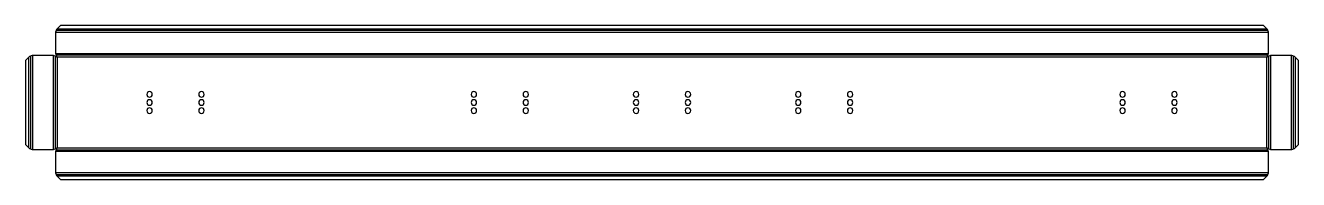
# Model space of a CAD drawing. Header units: millimetres. Extents: x -22 to 763, y 0 to 95.
import ezdxf

# ---------------------------------------------------------------- set-up
doc = ezdxf.new("R2010")
doc.units = ezdxf.units.MM

msp = doc.modelspace()

# ---------------------------------------------------------------- linework, layer by layer
at = {"layer": 'BEND'}
for p, q in [((744.57, 91.92), (-2.71, 91.92)), ((-18.46, 76.16), (-18.46, 18.89)), ((-3.2, 76.16), (-3.2, 18.89)), ((744.57, 76.65), (-2.71, 76.65)), ((745.06, 18.89), (745.06, 76.16)), ((760.32, 18.89), (760.32, 76.16)), ((-2.71, 18.39), (744.57, 18.39)), ((-2.71, 3.13), (744.57, 3.13))]:
    msp.add_line(p, q, dxfattribs=at)
at = {"layer": 'BEND_EXTENT'}
for p, q in [((744.86, 90.79), (-3, 90.79)), ((-2, 93.05), (743.86, 93.05)), ((-19.59, 19.59), (-19.59, 75.45)), ((-17.33, 76.45), (-17.33, 18.59)), ((-4.33, 18.59), (-4.33, 76.45)), ((-3, 77.79), (744.86, 77.79)), ((-2.07, 75.45), (-2.07, 19.59)), ((743.86, 75.52), (-2, 75.52)), ((743.93, 19.59), (743.93, 75.45)), ((746.19, 76.45), (746.19, 18.59)), ((759.19, 18.59), (759.19, 76.45)), ((761.45, 75.45), (761.45, 19.59)), ((744.86, 17.26), (-3, 17.26)), ((-2, 19.52), (743.86, 19.52)), ((-3, 4.26), (744.86, 4.26)), ((743.86, 2), (-2, 2))]:
    msp.add_line(p, q, dxfattribs=at)
at = {"layer": 'INTERIOR_PROFILES', "extrusion": (0, 0, -1)}
for centre in [(-54.93, 52.52), (-54.93, 47.52), (-86.93, 52.52), (-86.93, 47.52), (-254.93, 52.52), (-254.93, 47.52), (-286.93, 52.52), (-286.93, 47.52), (-354.93, 52.52), (-354.93, 47.52), (-386.93, 52.52), (-386.93, 47.52), (-454.93, 52.52), (-454.93, 47.52), (-486.93, 52.52), (-486.93, 47.52), (-654.93, 52.52), (-654.93, 47.52), (-686.93, 52.52), (-686.93, 47.52), (-54.93, 42.52), (-86.93, 42.52), (-254.93, 42.52), (-286.93, 42.52), (-354.93, 42.52), (-386.93, 42.52), (-454.93, 42.52), (-486.93, 42.52), (-654.93, 42.52), (-686.93, 42.52)]:
    msp.add_circle(centre, 1.7, dxfattribs=at)
at = {"layer": 'OUTER_PROFILES'}
for p, q in [((0, 95.05), (-2, 93.05)), ((741.86, 95.05), (0, 95.05)), ((743.86, 93.05), (741.86, 95.05)), ((-3, 90.79), (-3, 77.79)), ((744.86, 77.79), (744.86, 90.79)), ((-19.59, 75.45), (-21.59, 73.45)), ((-21.59, 73.45), (-21.59, 21.59)), ((-4.33, 76.45), (-17.33, 76.45)), ((-2, 75.52), (-2.07, 75.45)), ((743.93, 75.45), (743.86, 75.52)), ((759.19, 76.45), (746.19, 76.45)), ((763.45, 73.45), (761.45, 75.45)), ((763.45, 21.59), (763.45, 73.45)), ((-21.59, 21.59), (-19.59, 19.59)), ((-17.33, 18.59), (-4.33, 18.59)), ((-3, 17.26), (-3, 4.26)), ((-2.07, 19.59), (-2, 19.52)), ((743.86, 19.52), (743.93, 19.59)), ((744.86, 4.26), (744.86, 17.26)), ((746.19, 18.59), (759.19, 18.59)), ((761.45, 19.59), (763.45, 21.59)), ((-2, 2), (0, 0)), ((0, 0), (741.86, 0)), ((741.86, 0), (743.86, 2))]:
    msp.add_line(p, q, dxfattribs=at)
for points, knots in [([(-2, 93.05), (-2.49, 92.34), (-2.95, 91.63), (-3, 90.93), (-3, 90.88), (-3, 90.83), (-3, 90.79)], [1.570796, 1.570796, 1.570796, 1.570796, 3.043762, 3.043762, 3.043762, 3.141593, 3.141593, 3.141593, 3.141593]), ([(744.86, 90.79), (744.86, 90.83), (744.86, 90.88), (744.85, 90.93), (744.81, 91.63), (744.35, 92.34), (743.86, 93.05)], [-3.141593, -3.141593, -3.141593, -3.141593, -3.043762, -3.043762, -3.043762, -1.570796, -1.570796, -1.570796, -1.570796]), ([(-17.33, 76.45), (-17.38, 76.45), (-17.43, 76.45), (-17.47, 76.45), (-18.18, 76.4), (-18.89, 75.94), (-19.59, 75.45)], [-3.141593, -3.141593, -3.141593, -3.141593, -3.043762, -3.043762, -3.043762, -1.570796, -1.570796, -1.570796, -1.570796]), ([(-2.07, 75.45), (-2.12, 75.49), (-2.16, 75.52), (-2.21, 75.55), (-2.92, 76.04), (-3.63, 76.45), (-4.33, 76.45)], [1.570796, 1.570796, 1.570796, 1.570796, 1.668627, 1.668627, 1.668627, 3.141593, 3.141593, 3.141593, 3.141593]), ([(-3, 77.79), (-3, 77.08), (-2.59, 76.37), (-2.1, 75.66), (-2.07, 75.62), (-2.03, 75.57), (-2, 75.52)], [-3.141593, -3.141593, -3.141593, -3.141593, -1.668627, -1.668627, -1.668627, -1.570796, -1.570796, -1.570796, -1.570796]), ([(743.86, 75.52), (743.89, 75.57), (743.92, 75.62), (743.96, 75.66), (744.44, 76.37), (744.86, 77.08), (744.86, 77.79)], [1.570796, 1.570796, 1.570796, 1.570796, 1.668627, 1.668627, 1.668627, 3.141593, 3.141593, 3.141593, 3.141593]), ([(746.19, 76.45), (745.48, 76.45), (744.78, 76.04), (744.07, 75.55), (744.02, 75.52), (743.98, 75.49), (743.93, 75.45)], [-3.141593, -3.141593, -3.141593, -3.141593, -1.668627, -1.668627, -1.668627, -1.570796, -1.570796, -1.570796, -1.570796]), ([(761.45, 75.45), (760.75, 75.94), (760.04, 76.4), (759.33, 76.45), (759.29, 76.45), (759.24, 76.45), (759.19, 76.45)], [1.570796, 1.570796, 1.570796, 1.570796, 3.043762, 3.043762, 3.043762, 3.141593, 3.141593, 3.141593, 3.141593]), ([(-19.59, 19.59), (-18.89, 19.1), (-18.18, 18.65), (-17.47, 18.6), (-17.43, 18.6), (-17.38, 18.59), (-17.33, 18.59)], [1.570796, 1.570796, 1.570796, 1.570796, 3.043762, 3.043762, 3.043762, 3.141593, 3.141593, 3.141593, 3.141593]), ([(-4.33, 18.59), (-3.63, 18.59), (-2.92, 19.01), (-2.21, 19.5), (-2.16, 19.53), (-2.12, 19.56), (-2.07, 19.59)], [-3.141593, -3.141593, -3.141593, -3.141593, -1.668627, -1.668627, -1.668627, -1.570796, -1.570796, -1.570796, -1.570796]), ([(-2, 19.52), (-2.03, 19.48), (-2.07, 19.43), (-2.1, 19.38), (-2.59, 18.68), (-3, 17.97), (-3, 17.26)], [1.570796, 1.570796, 1.570796, 1.570796, 1.668627, 1.668627, 1.668627, 3.141593, 3.141593, 3.141593, 3.141593]), ([(744.86, 17.26), (744.86, 17.97), (744.44, 18.68), (743.96, 19.38), (743.92, 19.43), (743.89, 19.48), (743.86, 19.52)], [-3.141593, -3.141593, -3.141593, -3.141593, -1.668627, -1.668627, -1.668627, -1.570796, -1.570796, -1.570796, -1.570796]), ([(743.93, 19.59), (743.98, 19.56), (744.02, 19.53), (744.07, 19.5), (744.78, 19.01), (745.48, 18.59), (746.19, 18.59)], [1.570796, 1.570796, 1.570796, 1.570796, 1.668627, 1.668627, 1.668627, 3.141593, 3.141593, 3.141593, 3.141593]), ([(759.19, 18.59), (759.24, 18.59), (759.29, 18.6), (759.33, 18.6), (760.04, 18.65), (760.75, 19.1), (761.45, 19.59)], [-3.141593, -3.141593, -3.141593, -3.141593, -3.043762, -3.043762, -3.043762, -1.570796, -1.570796, -1.570796, -1.570796]), ([(-3, 4.26), (-3, 4.21), (-3, 4.17), (-3, 4.12), (-2.95, 3.41), (-2.49, 2.71), (-2, 2)], [-3.141593, -3.141593, -3.141593, -3.141593, -3.043762, -3.043762, -3.043762, -1.570796, -1.570796, -1.570796, -1.570796]), ([(743.86, 2), (744.35, 2.71), (744.81, 3.41), (744.85, 4.12), (744.86, 4.17), (744.86, 4.21), (744.86, 4.26)], [1.570796, 1.570796, 1.570796, 1.570796, 3.043762, 3.043762, 3.043762, 3.141593, 3.141593, 3.141593, 3.141593])]:
    msp.add_open_spline(points, degree=3, knots=knots, dxfattribs=at)

doc.saveas('drawing.dxf')
